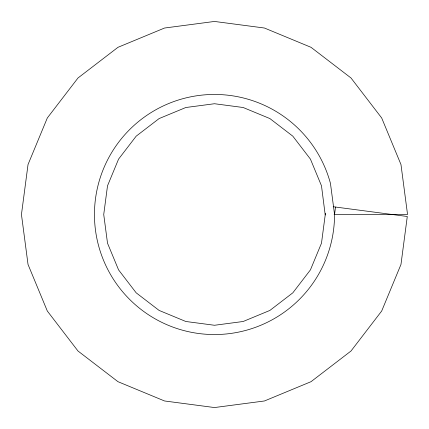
<?xml version="1.0" encoding="UTF-8"?>
<svg xmlns="http://www.w3.org/2000/svg" width="429" height="429" viewBox="0 0 429 429"><rect width="100%" height="100%" fill="white"/><g stroke="black" fill="none" stroke-linecap="round" stroke-linejoin="round"><path stroke-width="0.64" d="M325.429 213.299L321.493 243.168L310.43 269.884L292.825 292.825L269.884 310.43L243.168 321.493L214.5 325.268L185.832 321.493L159.116 310.43L136.175 292.825L118.57 269.884L107.507 243.168L103.732 214.5L107.507 185.832L118.57 159.116L136.175 136.175L159.116 118.57L185.832 107.507L214.5 103.732L243.168 107.507L269.884 118.57L292.825 136.175L310.43 159.116L321.493 185.832L325.209 214.961M334.55 214.5L330.459 183.43A120.05 120.05 0 0 0 137.334 122.538A120.05 120.05 0 0 0 163.765 323.3A120.05 120.05 0 0 0 334.55 214.5L335.532 207.041M334.084 214.5L407.55 214.5L400.97 164.538L381.687 117.975L351.008 77.992L311.025 47.313L264.462 28.03L214.5 21.45L164.538 28.03L117.975 47.313L77.992 77.992L47.313 117.975L28.03 164.538L21.45 214.5L28.03 264.462L47.313 311.025L77.992 351.008L117.975 381.687L164.538 400.97L214.5 407.55L264.462 400.97L311.025 381.687L351.008 351.008L381.687 311.025L400.97 264.462L407.287 216.489L333.204 206.735"/></g></svg>
